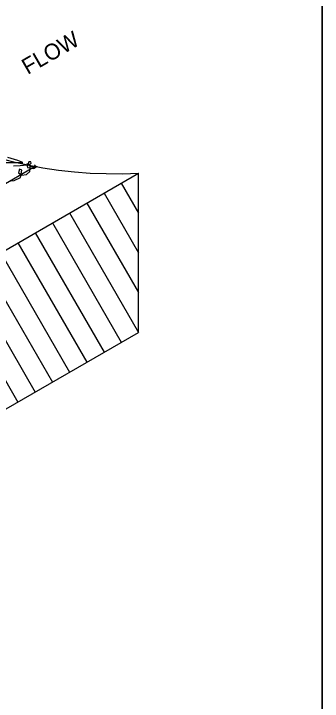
# Model space of a CAD drawing. Extents: x 1007 to 1035.5, y 1000.5 to 1021.5.
# Drawn here: x 1031.62 to 1035.5, y 1005.3 to 1013.93 of the extents above; entities that cross this region are included whole.
import ezdxf

# ---------------------------------------------------------------- set-up
doc = ezdxf.new("R2010")
doc.units = 0
for name, color, linetype in [('Level 1', 7, 'Continuous'), ('Level 10', 7, 'Continuous'), ('Level 11', 7, 'Continuous')]:
    doc.layers.add(name, color=color, linetype=linetype)

msp = doc.modelspace()

# ---------------------------------------------------------------- linework, layer by layer
at = {"layer": 'Level 1'}
for p, q in [((1024.0983, 1007.5183), (1031.8925, 1012.0183)), ((1025.3973, 1007.4323), (1033.1916, 1011.9323)), ((1033.1916, 1009.9323), (1033.1916, 1011.9323)), ((1032.9745, 1011.8073), (1033.1916, 1011.4313)), ((1032.758, 1011.6823), (1033.1916, 1010.9314)), ((1032.5415, 1011.5573), (1033.1916, 1010.4313)), ((1032.3253, 1011.4324), (1033.1912, 1009.9324)), ((1032.1088, 1011.3074), (1032.9747, 1009.8074)), ((1031.8921, 1011.1823), (1032.7581, 1009.6823)), ((1031.6756, 1011.0573), (1032.5416, 1009.5573)), ((1031.4591, 1010.9323), (1032.3251, 1009.4323)), ((1031.2426, 1010.8073), (1032.1086, 1009.3073)), ((1031.0261, 1010.6823), (1031.8921, 1009.1823)), ((1030.8096, 1010.5573), (1031.6756, 1009.0573)), ((1025.3973, 1005.4323), (1033.1916, 1009.9323))]:
    msp.add_line(p, q, dxfattribs=at)
for points in [[(1031.4823, 1012.0672), (1031.7382, 1012.0672), (1031.6729, 1012.0923), (1031.55, 1012.1299)], [(1031.5858, 1011.8373), (1031.6303, 1011.8404), (1031.7098, 1011.8786), (1031.7257, 1011.9708), (1031.6971, 1011.9835), (1031.6812, 1011.9358), (1031.7193, 1011.9073), (1031.7829, 1011.9168), (1031.8243, 1011.9549), (1031.8306, 1012.0185), (1031.7861, 1012.0503), (1031.7957, 1012.0026), (1031.8688, 1011.9898), (1031.8815, 1011.9931), (1031.9164, 1012.0185)], [(1031.6203, 1012.0245), (1031.703, 1012.0296), (1031.8235, 1012.0396)], [(1031.8235, 1012.0396), (1031.8435, 1012.0597), (1031.836, 1012.0747), (1031.8134, 1012.0747), (1031.8059, 1012.0446), (1031.8134, 1012.0321), (1031.8435, 1012.017), (1031.8963, 1012.0245), (1031.8837, 1012.0321)]]:
    msp.add_lwpolyline(points, dxfattribs=at)
msp.add_arc((1032.9029, 1017.4324), 5.5076, 206.99562, 273.00451, dxfattribs=at)
at = {"layer": 'Level 10'}
msp.add_line((1035.5, 1021.5), (1035.5, 1000.5), dxfattribs=at)
at = {"layer": 'Level 11'}
msp.add_lwpolyline([(1007, 1000.5), (1035.5, 1000.5), (1035.5, 1021.5), (1007, 1021.5)], close=True, dxfattribs=at)

# ---------------------------------------------------------------- texts
at = {"layer": 'Level 1'}
msp.add_text('FLOW', height=0.2, rotation=30.00132, dxfattribs=at).set_placement((1031.7978, 1013.1659))

doc.saveas('drawing.dxf')
